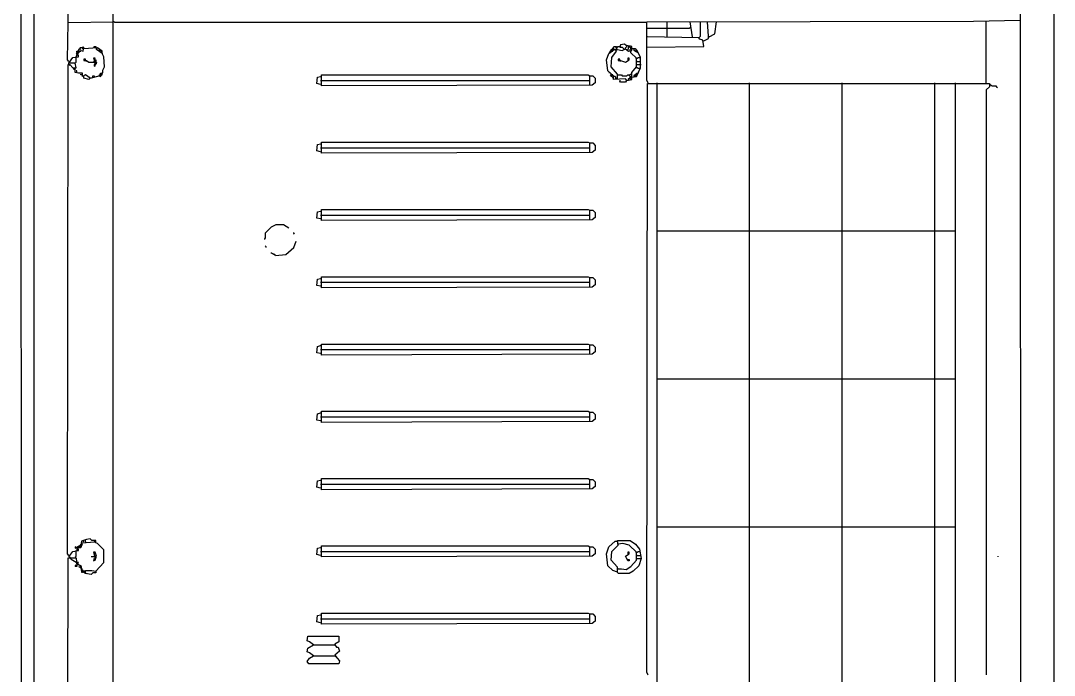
# Model space of a CAD drawing. Extents: x 3792242 to 5145247, y -1546315 to -1031918.
# Drawn here: x 3992520 to 3993443, y -1488775 to -1488191 of the extents above; entities that cross this region are included whole.
import ezdxf

# ---------------------------------------------------------------- set-up
doc = ezdxf.new("R2010")
doc.units = 0
doc.header["$MEASUREMENT"] = 0
doc.layers.add('ZZ-chladenie', color=133, linetype='CONTINUOUS')

msp = doc.modelspace()

# ---------------------------------------------------------------- linework, layer by layer
at = {"layer": 'ZZ-chladenie'}
for p, q in [((3992531.776, -1489480.108), (3992531.776, -1487790.604)), ((3993442.596, -1489480.108), (3993442.596, -1487790.604)), ((3992521.176, -1489479.401), (3992519.763, -1487811.803)), ((3992602.437, -1489380.476), (3992602.437, -1487813.216)), ((3992562.16, -1488192.665), (3992562.16, -1487993.401)), ((3993412.918, -1489480.108), (3993412.211, -1487995.521)), ((3992561.454, -1488225.876), (3992562.16, -1488192.665)), ((3992562.16, -1488192.665), (3992602.437, -1488191.959)), ((3992603.143, -1488191.959), (3992602.437, -1488191.959)), ((3992603.85, -1488192.665), (3992603.143, -1488191.959)), ((3993078.692, -1488192.665), (3992603.85, -1488192.665)), ((3993078.692, -1488191.959), (3993370.522, -1488191.252)), ((3993078.692, -1488244.248), (3993078.692, -1488191.959)), ((3993097.063, -1488205.384), (3993097.063, -1488191.959)), ((3993119.675, -1488205.384), (3993117.555, -1488191.959)), ((3993126.741, -1488204.677), (3993126.741, -1488191.959)), ((3993133.807, -1488204.677), (3993133.1, -1488191.959)), ((3993139.46, -1488202.558), (3993140.873, -1488191.959)), ((3993370.522, -1488191.252), (3993412.211, -1488190.545)), ((3993381.827, -1488246.368), (3993381.827, -1488191.252)), ((3993078.692, -1488197.611), (3993097.063, -1488197.611)), ((3993125.328, -1488206.091), (3993079.398, -1488205.384)), ((3993097.063, -1488197.611), (3993116.849, -1488197.611)), ((3993116.849, -1488197.611), (3993117.555, -1488196.905)), ((3993125.328, -1488206.091), (3993126.034, -1488205.384)), ((3993126.034, -1488205.384), (3993126.741, -1488204.677)), ((3993133.807, -1488206.798), (3993133.807, -1488204.677)), ((3993134.513, -1488205.384), (3993133.807, -1488205.384)), ((3993134.513, -1488205.384), (3993139.46, -1488202.558)), ((3992576.292, -1488214.57), (3992572.759, -1488215.277)), ((3992574.879, -1488215.984), (3992574.879, -1488214.57)), ((3992575.585, -1488218.103), (3992576.292, -1488214.57)), ((3992585.478, -1488215.277), (3992585.478, -1488213.864)), ((3992585.478, -1488213.864), (3992586.891, -1488213.864)), ((3992586.891, -1488213.864), (3992586.891, -1488215.277)), ((3993049.014, -1488214.57), (3993049.72, -1488213.864)), ((3993049.014, -1488215.277), (3993049.014, -1488214.57)), ((3993049.72, -1488213.864), (3993051.841, -1488213.864)), ((3993051.841, -1488213.864), (3993051.134, -1488214.57)), ((3993051.134, -1488214.57), (3993051.134, -1488215.277)), ((3993051.841, -1488215.277), (3993052.547, -1488214.57)), ((3993052.547, -1488214.57), (3993052.547, -1488213.864)), ((3993052.547, -1488213.864), (3993054.667, -1488213.864)), ((3993055.373, -1488212.45), (3993054.667, -1488214.57)), ((3993054.667, -1488214.57), (3993056.786, -1488214.57)), ((3993058.907, -1488211.743), (3993055.373, -1488212.45)), ((3993056.786, -1488214.57), (3993058.2, -1488215.984)), ((3993060.32, -1488213.157), (3993058.907, -1488211.743)), ((3993059.613, -1488215.277), (3993060.32, -1488214.57)), ((3993065.266, -1488213.864), (3993060.32, -1488213.157)), ((3993060.32, -1488214.57), (3993061.027, -1488213.864)), ((3993061.027, -1488213.864), (3993061.027, -1488213.157)), ((3993062.44, -1488214.57), (3993062.44, -1488213.864)), ((3993062.44, -1488215.984), (3993062.44, -1488214.57)), ((3993063.853, -1488214.57), (3993062.44, -1488214.57)), ((3993063.853, -1488213.864), (3993063.853, -1488213.157)), ((3993063.853, -1488214.57), (3993063.853, -1488215.277)), ((3993064.559, -1488215.277), (3993063.853, -1488214.57)), ((3993065.266, -1488217.397), (3993065.266, -1488213.864)), ((3993078.692, -1488214.57), (3993129.568, -1488213.864)), ((3993125.328, -1488206.091), (3993125.328, -1488206.798)), ((3993126.034, -1488207.504), (3993125.328, -1488206.091)), ((3993128.861, -1488208.211), (3993126.034, -1488207.504)), ((3993129.568, -1488213.864), (3993128.861, -1488208.211)), ((3993129.568, -1488208.917), (3993133.807, -1488206.798)), ((3992562.867, -1488228.702), (3992566.399, -1488223.756)), ((3992566.399, -1488223.756), (3992571.346, -1488223.05)), ((3992572.759, -1488215.277), (3992569.226, -1488220.223)), ((3992569.226, -1488220.223), (3992569.933, -1488220.223)), ((3992569.226, -1488223.05), (3992569.933, -1488222.343)), ((3992569.226, -1488227.995), (3992569.226, -1488223.05)), ((3992569.933, -1488218.81), (3992569.933, -1488218.103)), ((3992569.933, -1488218.103), (3992570.64, -1488218.103)), ((3992569.933, -1488221.636), (3992571.346, -1488219.516)), ((3992569.933, -1488220.223), (3992570.64, -1488220.223)), ((3992569.933, -1488222.343), (3992569.933, -1488221.636)), ((3992571.346, -1488221.636), (3992569.933, -1488221.636)), ((3992570.64, -1488218.103), (3992571.346, -1488217.397)), ((3992570.64, -1488219.516), (3992571.346, -1488218.81)), ((3992570.64, -1488220.223), (3992570.64, -1488219.516)), ((3992571.346, -1488217.397), (3992572.053, -1488216.69)), ((3992571.346, -1488219.516), (3992573.466, -1488217.397)), ((3992571.346, -1488218.81), (3992572.053, -1488218.103)), ((3992571.346, -1488223.05), (3992571.346, -1488221.636)), ((3992572.053, -1488216.69), (3992572.053, -1488215.984)), ((3992572.053, -1488215.984), (3992572.759, -1488215.984)), ((3992572.053, -1488218.103), (3992573.466, -1488218.103)), ((3992572.759, -1488215.984), (3992573.466, -1488216.69)), ((3992573.466, -1488217.397), (3992575.585, -1488218.103)), ((3992576.292, -1488215.984), (3992574.879, -1488215.984)), ((3992588.305, -1488215.277), (3992576.292, -1488215.984)), ((3992587.598, -1488216.69), (3992587.598, -1488215.277)), ((3992592.544, -1488220.223), (3992587.598, -1488216.69)), ((3992592.544, -1488218.103), (3992588.305, -1488215.277)), ((3992589.011, -1488215.984), (3992589.011, -1488215.277)), ((3992589.718, -1488217.397), (3992590.424, -1488216.69)), ((3992590.424, -1488218.103), (3992589.718, -1488217.397)), ((3992590.424, -1488216.69), (3992591.131, -1488217.397)), ((3992590.424, -1488218.81), (3992590.424, -1488218.103)), ((3992591.131, -1488218.81), (3992590.424, -1488218.81)), ((3992591.838, -1488217.397), (3992591.131, -1488217.397)), ((3992591.838, -1488218.103), (3992591.838, -1488217.397)), ((3992592.544, -1488218.81), (3992591.838, -1488218.103)), ((3992591.838, -1488219.516), (3992592.544, -1488218.81)), ((3992592.544, -1488220.223), (3992591.838, -1488219.516)), ((3992592.544, -1488220.223), (3992592.544, -1488218.103)), ((3992592.544, -1488220.223), (3992593.251, -1488220.223)), ((3992593.958, -1488223.05), (3992592.544, -1488220.223)), ((3992594.664, -1488232.235), (3992593.958, -1488223.05)), ((3993042.655, -1488225.876), (3993044.775, -1488220.223)), ((3993044.775, -1488220.223), (3993049.72, -1488216.69)), ((3993045.481, -1488219.516), (3993046.894, -1488217.397)), ((3993046.188, -1488218.103), (3993046.894, -1488217.397)), ((3993046.188, -1488218.103), (3993046.894, -1488218.81)), ((3993046.894, -1488218.81), (3993046.188, -1488218.103)), ((3993046.894, -1488217.397), (3993049.014, -1488215.277)), ((3993046.894, -1488217.397), (3993046.894, -1488216.69)), ((3993046.894, -1488216.69), (3993047.601, -1488216.69)), ((3993046.894, -1488218.81), (3993047.601, -1488218.103)), ((3993046.894, -1488232.235), (3993047.601, -1488223.756)), ((3993047.601, -1488218.103), (3993048.307, -1488218.103)), ((3993047.601, -1488223.756), (3993051.841, -1488218.103)), ((3993048.307, -1488218.103), (3993048.307, -1488217.397)), ((3993049.014, -1488215.277), (3993049.014, -1488216.69)), ((3993049.014, -1488216.69), (3993049.014, -1488215.277)), ((3993049.72, -1488216.69), (3993052.547, -1488216.69)), ((3993051.134, -1488215.277), (3993051.841, -1488215.277)), ((3993051.134, -1488216.69), (3993051.841, -1488215.984)), ((3993051.134, -1488217.397), (3993051.134, -1488216.69)), ((3993051.841, -1488218.103), (3993051.134, -1488217.397)), ((3993051.841, -1488215.277), (3993052.547, -1488215.277)), ((3993051.841, -1488215.984), (3993051.841, -1488215.277)), ((3993052.547, -1488216.69), (3993056.786, -1488217.397)), ((3993056.786, -1488217.397), (3993059.613, -1488215.984)), ((3993059.613, -1488215.984), (3993059.613, -1488215.277)), ((3993059.613, -1488215.984), (3993059.613, -1488216.69)), ((3993059.613, -1488215.984), (3993062.44, -1488218.103)), ((3993061.733, -1488216.69), (3993062.44, -1488215.984)), ((3993061.733, -1488217.397), (3993061.733, -1488216.69)), ((3993061.733, -1488217.397), (3993061.733, -1488218.103)), ((3993062.44, -1488218.103), (3993065.266, -1488217.397)), ((3993063.853, -1488216.69), (3993064.559, -1488215.984)), ((3993063.853, -1488218.103), (3993063.853, -1488216.69)), ((3993064.559, -1488215.984), (3993064.559, -1488215.277)), ((3993064.559, -1488219.516), (3993064.559, -1488218.103)), ((3993069.506, -1488224.463), (3993064.559, -1488219.516)), ((3993068.799, -1488215.984), (3993065.973, -1488215.984)), ((3993067.386, -1488217.397), (3993067.386, -1488215.984)), ((3993070.919, -1488219.516), (3993067.386, -1488217.397)), ((3993068.093, -1488218.103), (3993068.093, -1488217.397)), ((3993068.799, -1488218.103), (3993068.093, -1488218.103)), ((3993070.212, -1488217.397), (3993068.799, -1488215.984)), ((3993069.506, -1488216.69), (3993068.799, -1488216.69)), ((3993068.799, -1488218.103), (3993069.506, -1488218.81)), ((3993069.506, -1488217.397), (3993069.506, -1488216.69)), ((3993070.212, -1488218.103), (3993069.506, -1488217.397)), ((3993069.506, -1488218.81), (3993070.212, -1488218.103)), ((3993069.506, -1488218.81), (3993070.212, -1488218.103)), ((3993073.039, -1488223.756), (3993070.212, -1488217.397)), ((3993070.212, -1488224.463), (3993070.919, -1488223.756)), ((3993070.919, -1488223.756), (3993072.332, -1488223.756)), ((3993073.039, -1488232.942), (3993073.039, -1488223.756)), ((3992562.867, -1488227.289), (3992561.454, -1488225.876)), ((3992561.454, -1488666.8), (3992562.16, -1488230.116)), ((3992562.16, -1488230.116), (3992563.573, -1488230.116)), ((3992562.867, -1488230.116), (3992562.867, -1488228.702)), ((3992568.519, -1488228.702), (3992562.867, -1488228.702)), ((3992562.867, -1488230.116), (3992563.573, -1488230.822)), ((3992563.573, -1488230.116), (3992566.399, -1488232.942)), ((3992566.399, -1488232.942), (3992569.226, -1488232.942)), ((3992567.106, -1488234.355), (3992567.106, -1488232.942)), ((3992568.519, -1488228.702), (3992569.226, -1488227.995)), ((3992569.226, -1488232.942), (3992568.519, -1488228.702)), ((3992577.706, -1488225.169), (3992576.292, -1488225.169)), ((3992576.292, -1488225.169), (3992576.292, -1488226.582)), ((3992576.292, -1488226.582), (3992578.412, -1488226.582)), ((3992577.706, -1488226.582), (3992577.706, -1488225.169)), ((3992577.706, -1488226.582), (3992578.412, -1488227.289)), ((3992578.412, -1488226.582), (3992580.532, -1488227.995)), ((3992580.532, -1488227.995), (3992587.598, -1488227.995)), ((3992586.185, -1488224.463), (3992584.772, -1488224.463)), ((3992584.772, -1488224.463), (3992585.478, -1488225.876)), ((3992585.478, -1488227.289), (3992586.185, -1488224.463)), ((3992585.478, -1488225.876), (3992586.891, -1488225.876)), ((3992586.891, -1488227.289), (3992585.478, -1488227.289)), ((3992586.891, -1488230.116), (3992585.478, -1488230.116)), ((3992585.478, -1488230.116), (3992585.478, -1488231.529)), ((3992585.478, -1488231.529), (3992586.891, -1488230.822)), ((3992586.185, -1488229.409), (3992586.185, -1488228.702)), ((3992586.185, -1488228.702), (3992586.891, -1488229.409)), ((3992586.891, -1488229.409), (3992586.185, -1488229.409)), ((3992586.891, -1488225.876), (3992586.891, -1488227.289)), ((3992587.598, -1488227.995), (3992586.891, -1488230.116)), ((3992593.251, -1488235.062), (3992594.664, -1488232.235)), ((3993044.068, -1488235.768), (3993042.655, -1488225.876)), ((3993052.547, -1488238.595), (3993046.894, -1488232.235)), ((3993054.667, -1488225.169), (3993053.254, -1488225.169)), ((3993053.254, -1488225.169), (3993053.254, -1488226.582)), ((3993053.254, -1488226.582), (3993055.373, -1488226.582)), ((3993054.667, -1488226.582), (3993054.667, -1488225.169)), ((3993054.667, -1488226.582), (3993055.373, -1488227.289)), ((3993055.373, -1488226.582), (3993059.613, -1488227.995)), ((3993059.613, -1488227.995), (3993063.146, -1488225.876)), ((3993063.146, -1488224.463), (3993061.733, -1488224.463)), ((3993061.733, -1488224.463), (3993061.733, -1488225.876)), ((3993063.146, -1488225.876), (3993063.146, -1488224.463)), ((3993065.266, -1488237.182), (3993069.506, -1488232.235)), ((3993069.506, -1488224.463), (3993068.799, -1488224.463)), ((3993069.506, -1488224.463), (3993070.212, -1488224.463)), ((3993069.506, -1488232.235), (3993069.506, -1488224.463)), ((3993070.212, -1488227.289), (3993069.506, -1488227.289)), ((3993070.212, -1488232.942), (3993069.506, -1488232.942)), ((3993069.506, -1488240.715), (3993073.039, -1488232.942)), ((3993070.212, -1488227.289), (3993073.039, -1488227.289)), ((3993070.212, -1488230.116), (3993073.039, -1488230.116)), ((3993070.919, -1488233.649), (3993070.212, -1488232.942)), ((3993073.039, -1488230.116), (3993073.745, -1488230.116)), ((3992568.519, -1488233.649), (3992567.106, -1488234.355)), ((3992568.519, -1488237.182), (3992568.519, -1488233.649)), ((3992571.346, -1488237.888), (3992568.519, -1488237.182)), ((3992569.933, -1488235.768), (3992569.226, -1488235.768)), ((3992569.933, -1488237.182), (3992569.933, -1488235.768)), ((3992574.879, -1488237.888), (3992571.346, -1488237.888)), ((3992573.466, -1488239.302), (3992573.466, -1488238.595)), ((3992574.879, -1488239.302), (3992573.466, -1488239.302)), ((3992574.879, -1488240.715), (3992574.879, -1488237.888)), ((3992577.706, -1488239.302), (3992574.879, -1488240.715)), ((3992576.292, -1488242.128), (3992576.292, -1488240.715)), ((3992580.532, -1488243.541), (3992576.292, -1488242.128)), ((3992581.945, -1488242.128), (3992577.706, -1488239.302)), ((3992581.945, -1488242.128), (3992580.532, -1488243.541)), ((3992581.945, -1488242.128), (3992581.238, -1488241.421)), ((3992581.945, -1488242.128), (3992589.718, -1488240.008)), ((3992584.065, -1488241.421), (3992584.065, -1488240.008)), ((3992584.065, -1488240.008), (3992585.478, -1488240.008)), ((3992585.478, -1488240.008), (3992585.478, -1488240.715)), ((3992589.718, -1488240.008), (3992591.838, -1488237.888)), ((3992589.718, -1488240.008), (3992590.424, -1488239.302)), ((3992589.718, -1488240.008), (3992589.718, -1488240.715)), ((3992589.718, -1488240.008), (3992591.131, -1488240.715)), ((3992590.424, -1488239.302), (3992591.131, -1488240.008)), ((3992591.131, -1488240.715), (3992593.251, -1488237.182)), ((3992591.131, -1488238.595), (3992591.131, -1488237.888)), ((3992591.131, -1488237.888), (3992591.838, -1488237.888)), ((3992591.131, -1488240.008), (3992591.838, -1488239.302)), ((3992591.838, -1488239.302), (3992592.544, -1488239.302)), ((3992592.544, -1488239.302), (3992592.544, -1488238.595)), ((3992593.251, -1488237.182), (3992593.251, -1488235.062)), ((3992784.035, -1488247.074), (3992784.742, -1488241.421)), ((3992784.742, -1488241.421), (3992787.569, -1488240.715)), ((3992787.569, -1488240.715), (3992788.275, -1488240.715)), ((3992788.275, -1488249.194), (3992788.275, -1488239.302)), ((3992788.275, -1488239.302), (3993026.402, -1488239.302)), ((3993026.402, -1488239.302), (3993027.816, -1488240.008)), ((3993027.816, -1488248.487), (3993027.816, -1488240.008)), ((3993027.816, -1488240.008), (3993030.642, -1488240.008)), ((3993030.642, -1488240.008), (3993032.762, -1488242.128)), ((3993032.762, -1488242.128), (3993032.762, -1488246.368)), ((3993049.014, -1488240.008), (3993044.068, -1488235.768)), ((3993045.481, -1488237.888), (3993045.481, -1488237.182)), ((3993049.014, -1488242.128), (3993046.188, -1488239.302)), ((3993046.188, -1488239.302), (3993047.601, -1488239.302)), ((3993046.894, -1488240.715), (3993046.894, -1488240.008)), ((3993047.601, -1488240.715), (3993046.894, -1488240.715)), ((3993048.307, -1488239.302), (3993047.601, -1488239.302)), ((3993048.307, -1488240.008), (3993048.307, -1488239.302)), ((3993048.307, -1488241.421), (3993049.014, -1488240.715)), ((3993049.014, -1488242.128), (3993048.307, -1488241.421)), ((3993049.014, -1488243.541), (3993049.014, -1488240.008)), ((3993049.014, -1488240.715), (3993049.72, -1488240.715)), ((3993050.427, -1488240.715), (3993049.72, -1488240.715)), ((3993051.134, -1488241.421), (3993050.427, -1488240.715)), ((3993051.134, -1488243.541), (3993051.134, -1488241.421)), ((3993051.134, -1488242.128), (3993052.547, -1488242.128)), ((3993052.547, -1488243.541), (3993052.547, -1488238.595)), ((3993053.254, -1488239.302), (3993056.08, -1488239.302)), ((3993056.08, -1488239.302), (3993056.786, -1488240.008)), ((3993056.786, -1488240.008), (3993061.027, -1488240.008)), ((3993061.027, -1488240.008), (3993061.733, -1488239.302)), ((3993061.733, -1488239.302), (3993063.146, -1488239.302)), ((3993062.44, -1488242.834), (3993064.559, -1488241.421)), ((3993063.146, -1488239.302), (3993064.559, -1488238.595)), ((3993064.559, -1488241.421), (3993063.146, -1488239.302)), ((3993063.853, -1488242.834), (3993063.853, -1488241.421)), ((3993064.559, -1488238.595), (3993065.266, -1488237.888)), ((3993065.266, -1488243.541), (3993065.266, -1488237.182)), ((3993065.266, -1488241.421), (3993069.506, -1488240.715)), ((3993067.386, -1488240.008), (3993068.093, -1488239.302)), ((3993067.386, -1488241.421), (3993067.386, -1488240.008)), ((3993068.093, -1488240.008), (3993068.799, -1488239.302)), ((3993068.093, -1488239.302), (3993068.799, -1488239.302)), ((3993068.093, -1488240.008), (3993068.799, -1488240.715)), ((3993068.799, -1488240.715), (3993068.093, -1488240.008)), ((3993068.799, -1488239.302), (3993068.799, -1488238.595)), ((3993068.799, -1488238.595), (3993069.506, -1488238.595)), ((3993068.799, -1488239.302), (3993069.506, -1488238.595)), ((3993068.799, -1488240.715), (3993069.506, -1488240.008)), ((3993069.506, -1488238.595), (3993069.506, -1488237.888)), ((3993069.506, -1488237.888), (3993070.919, -1488237.888)), ((3993069.506, -1488240.008), (3993070.212, -1488240.008)), ((3993070.212, -1488240.008), (3993070.212, -1488239.302)), ((3993072.332, -1488233.649), (3993070.919, -1488233.649)), ((3993070.919, -1488237.888), (3993071.625, -1488237.182)), ((3993072.332, -1488233.649), (3993073.039, -1488233.649)), ((3992787.569, -1488247.781), (3992784.035, -1488247.074)), ((3992787.569, -1488244.248), (3993027.816, -1488244.248)), ((3993029.936, -1488248.487), (3992788.275, -1488249.194)), ((3993032.762, -1488246.368), (3993029.936, -1488248.487)), ((3993059.613, -1488242.834), (3993049.014, -1488243.541)), ((3993054.667, -1488244.954), (3993054.667, -1488244.248)), ((3993054.667, -1488244.248), (3993055.373, -1488244.954)), ((3993055.373, -1488245.661), (3993054.667, -1488244.954)), ((3993059.613, -1488245.661), (3993055.373, -1488245.661)), ((3993061.027, -1488244.248), (3993059.613, -1488242.834)), ((3993060.32, -1488244.954), (3993059.613, -1488245.661)), ((3993061.027, -1488244.248), (3993060.32, -1488244.954)), ((3993061.027, -1488244.248), (3993065.266, -1488243.541)), ((3993062.44, -1488244.248), (3993062.44, -1488242.834)), ((3993063.853, -1488242.834), (3993063.853, -1488243.541)), ((3993080.105, -1488246.368), (3993078.692, -1488244.248)), ((3993078.692, -1488772.792), (3993079.398, -1488247.074)), ((3993080.105, -1488246.368), (3993079.398, -1488245.661)), ((3993079.398, -1488247.074), (3993384.654, -1488247.074)), ((3993087.877, -1488774.912), (3993087.877, -1488246.368)), ((3993170.551, -1488774.912), (3993170.551, -1488246.368)), ((3993253.224, -1488774.912), (3993253.224, -1488246.368)), ((3993335.897, -1488774.912), (3993335.897, -1488246.368)), ((3993354.27, -1488774.912), (3993354.27, -1488246.368)), ((3993384.654, -1488249.9), (3993381.827, -1488252.727)), ((3993384.654, -1488247.074), (3993384.654, -1488249.9)), ((3993385.36, -1488248.487), (3993385.36, -1488247.781)), ((3993385.36, -1488247.781), (3993386.067, -1488248.487)), ((3993386.067, -1488248.487), (3993386.774, -1488249.194)), ((3993386.774, -1488249.194), (3993390.306, -1488249.194)), ((3993390.306, -1488249.194), (3993391.013, -1488249.9)), ((3993391.013, -1488249.9), (3993391.72, -1488250.607)), ((3993381.827, -1488252.727), (3993381.827, -1488774.912)), ((3992784.035, -1488307.136), (3992784.742, -1488301.483)), ((3992787.569, -1488307.843), (3992784.035, -1488307.136)), ((3992784.742, -1488301.483), (3992787.569, -1488300.777)), ((3992787.569, -1488300.777), (3992788.275, -1488300.777)), ((3992787.569, -1488304.309), (3993027.816, -1488304.309)), ((3992788.275, -1488309.256), (3992788.275, -1488299.363)), ((3992788.275, -1488299.363), (3993026.402, -1488299.363)), ((3993026.402, -1488299.363), (3993027.816, -1488300.07)), ((3993027.816, -1488308.55), (3993027.816, -1488300.07)), ((3993027.816, -1488300.07), (3993030.642, -1488300.07)), ((3993032.762, -1488306.429), (3993029.936, -1488308.55)), ((3993030.642, -1488300.07), (3993032.762, -1488302.19)), ((3993032.762, -1488302.19), (3993032.762, -1488306.429)), ((3993029.936, -1488308.55), (3992788.275, -1488309.256)), ((3992784.035, -1488367.198), (3992784.742, -1488361.545)), ((3992784.742, -1488361.545), (3992787.569, -1488360.838)), ((3992787.569, -1488360.838), (3992788.275, -1488360.838)), ((3992788.275, -1488369.318), (3992788.275, -1488359.425)), ((3992788.275, -1488359.425), (3993026.402, -1488359.425)), ((3993026.402, -1488359.425), (3993027.816, -1488360.131)), ((3993027.816, -1488368.611), (3993027.816, -1488360.131)), ((3993027.816, -1488360.131), (3993030.642, -1488360.131)), ((3993030.642, -1488360.131), (3993032.762, -1488362.252)), ((3993032.762, -1488362.252), (3993032.762, -1488366.491)), ((3992787.569, -1488367.904), (3992784.035, -1488367.198)), ((3992787.569, -1488364.371), (3993027.816, -1488364.371)), ((3993029.936, -1488368.611), (3992788.275, -1488369.318)), ((3993032.762, -1488366.491), (3993029.936, -1488368.611)), ((3992738.105, -1488380.623), (3992743.759, -1488374.97)), ((3992738.105, -1488380.623), (3992738.105, -1488384.863)), ((3992743.759, -1488374.97), (3992747.999, -1488372.851)), ((3992747.999, -1488372.851), (3992754.358, -1488372.851)), ((3992754.358, -1488372.851), (3992759.304, -1488375.677)), ((3992763.544, -1488380.623), (3992763.544, -1488379.917)), ((3992764.251, -1488381.33), (3992763.544, -1488380.623)), ((3993087.877, -1488378.504), (3993170.551, -1488378.504)), ((3993170.551, -1488378.504), (3993253.224, -1488378.504)), ((3993253.224, -1488378.504), (3993335.897, -1488378.504)), ((3993335.897, -1488378.504), (3993354.27, -1488378.504)), ((3992738.105, -1488384.863), (3992737.399, -1488385.57)), ((3992737.399, -1488385.57), (3992737.399, -1488386.277)), ((3992763.544, -1488393.343), (3992765.664, -1488387.69)), ((3992738.812, -1488392.636), (3992738.105, -1488391.929)), ((3992738.812, -1488393.343), (3992738.812, -1488392.636)), ((3992743.759, -1488398.288), (3992743.052, -1488398.288)), ((3992744.465, -1488398.995), (3992743.759, -1488398.288)), ((3992745.172, -1488398.995), (3992744.465, -1488398.995)), ((3992745.878, -1488399.702), (3992745.172, -1488398.995)), ((3992756.478, -1488399.702), (3992763.544, -1488393.343)), ((3992746.585, -1488399.702), (3992745.878, -1488399.702)), ((3992747.292, -1488400.408), (3992746.585, -1488399.702)), ((3992747.292, -1488400.408), (3992756.478, -1488399.702)), ((3992784.035, -1488427.26), (3992784.742, -1488421.606)), ((3992787.569, -1488427.966), (3992784.035, -1488427.26)), ((3992784.742, -1488421.606), (3992787.569, -1488420.9)), ((3992787.569, -1488420.9), (3992788.275, -1488420.9)), ((3992787.569, -1488424.433), (3993027.816, -1488424.433)), ((3992788.275, -1488429.379), (3992788.275, -1488419.487)), ((3992788.275, -1488419.487), (3993026.402, -1488419.487)), ((3993026.402, -1488419.487), (3993027.816, -1488420.193)), ((3993027.816, -1488428.673), (3993027.816, -1488420.193)), ((3993027.816, -1488420.193), (3993030.642, -1488420.193)), ((3993032.762, -1488426.553), (3993029.936, -1488428.673)), ((3993030.642, -1488420.193), (3993032.762, -1488422.313)), ((3993032.762, -1488422.313), (3993032.762, -1488426.553)), ((3993029.936, -1488428.673), (3992788.275, -1488429.379)), ((3992784.035, -1488487.322), (3992784.742, -1488481.669)), ((3992784.742, -1488481.669), (3992787.569, -1488480.962)), ((3992787.569, -1488480.962), (3992788.275, -1488480.962)), ((3992788.275, -1488489.441), (3992788.275, -1488479.549)), ((3992788.275, -1488479.549), (3993026.402, -1488479.549)), ((3993026.402, -1488479.549), (3993027.816, -1488480.256)), ((3993027.816, -1488488.735), (3993027.816, -1488480.256)), ((3993027.816, -1488480.256), (3993030.642, -1488480.256)), ((3993030.642, -1488480.256), (3993032.762, -1488482.375)), ((3993032.762, -1488482.375), (3993032.762, -1488486.615)), ((3992787.569, -1488488.028), (3992784.035, -1488487.322)), ((3992787.569, -1488484.495), (3993027.816, -1488484.495)), ((3993029.936, -1488488.735), (3992788.275, -1488489.441)), ((3993032.762, -1488486.615), (3993029.936, -1488488.735)), ((3993087.877, -1488510.64), (3993170.551, -1488510.64)), ((3993170.551, -1488510.64), (3993253.224, -1488510.64)), ((3993253.224, -1488510.64), (3993335.897, -1488510.64)), ((3993335.897, -1488510.64), (3993354.27, -1488510.64)), ((3992784.035, -1488547.383), (3992784.742, -1488541.731)), ((3992784.742, -1488541.731), (3992787.569, -1488541.024)), ((3992787.569, -1488541.024), (3992788.275, -1488541.024)), ((3992787.569, -1488544.557), (3993027.816, -1488544.557)), ((3992788.275, -1488549.503), (3992788.275, -1488539.61)), ((3992788.275, -1488539.61), (3993026.402, -1488539.61)), ((3993026.402, -1488539.61), (3993027.816, -1488540.317)), ((3993027.816, -1488548.797), (3993027.816, -1488540.317)), ((3993027.816, -1488540.317), (3993030.642, -1488540.317)), ((3993032.762, -1488546.676), (3993029.936, -1488548.797)), ((3993030.642, -1488540.317), (3993032.762, -1488542.437)), ((3993032.762, -1488542.437), (3993032.762, -1488546.676)), ((3992787.569, -1488548.09), (3992784.035, -1488547.383)), ((3993029.936, -1488548.797), (3992788.275, -1488549.503)), ((3992784.035, -1488607.445), (3992784.742, -1488601.792)), ((3992784.742, -1488601.792), (3992787.569, -1488601.085)), ((3992787.569, -1488601.085), (3992788.275, -1488601.085)), ((3992788.275, -1488609.565), (3992788.275, -1488599.672)), ((3992788.275, -1488599.672), (3993026.402, -1488599.672)), ((3993026.402, -1488599.672), (3993027.816, -1488600.379)), ((3993027.816, -1488608.858), (3993027.816, -1488600.379)), ((3993027.816, -1488600.379), (3993030.642, -1488600.379)), ((3993030.642, -1488600.379), (3993032.762, -1488602.499)), ((3993032.762, -1488602.499), (3993032.762, -1488606.738)), ((3992787.569, -1488608.151), (3992784.035, -1488607.445)), ((3992787.569, -1488604.619), (3993027.816, -1488604.619)), ((3993029.936, -1488608.858), (3992788.275, -1488609.565)), ((3993032.762, -1488606.738), (3993029.936, -1488608.858)), ((3993087.877, -1488642.776), (3993170.551, -1488642.776)), ((3993170.551, -1488642.776), (3993253.224, -1488642.776)), ((3993253.224, -1488642.776), (3993335.897, -1488642.776)), ((3993335.897, -1488642.776), (3993354.27, -1488642.776)), ((3992574.172, -1488655.494), (3992573.466, -1488659.028)), ((3992578.412, -1488654.081), (3992574.172, -1488655.494)), ((3992574.172, -1488656.908), (3992586.185, -1488656.201)), ((3992575.585, -1488656.201), (3992576.292, -1488655.494)), ((3992577.706, -1488656.201), (3992577.706, -1488654.788)), ((3992577.706, -1488656.201), (3992577.706, -1488656.908)), ((3992581.945, -1488653.375), (3992578.412, -1488654.081)), ((3992583.358, -1488654.788), (3992581.945, -1488653.375)), ((3992586.891, -1488654.788), (3992583.358, -1488654.788)), ((3992586.185, -1488656.201), (3992585.478, -1488655.494)), ((3992586.891, -1488656.908), (3992586.891, -1488654.788)), ((3992588.305, -1488657.615), (3992586.891, -1488656.908)), ((3992593.958, -1488663.267), (3992588.305, -1488657.615)), ((3993044.775, -1488660.441), (3993050.427, -1488655.494)), ((3993050.427, -1488655.494), (3993052.547, -1488655.494)), ((3993053.254, -1488659.028), (3993052.547, -1488654.788)), ((3993052.547, -1488654.788), (3993063.853, -1488654.788)), ((3993057.493, -1488657.615), (3993053.254, -1488658.321)), ((3993063.146, -1488659.028), (3993057.493, -1488657.615)), ((3993063.853, -1488654.788), (3993068.799, -1488658.321)), ((3992562.867, -1488668.214), (3992561.454, -1488666.8)), ((3992562.867, -1488669.627), (3992566.399, -1488664.68)), ((3992566.399, -1488664.68), (3992571.346, -1488663.974)), ((3992569.933, -1488661.147), (3992568.519, -1488660.441)), ((3992568.519, -1488660.441), (3992568.519, -1488661.854)), ((3992568.519, -1488661.854), (3992573.466, -1488661.147)), ((3992569.226, -1488668.92), (3992569.226, -1488663.974)), ((3992573.466, -1488659.028), (3992569.933, -1488661.147)), ((3992571.346, -1488662.56), (3992569.933, -1488662.56)), ((3992569.933, -1488662.56), (3992569.933, -1488663.974)), ((3992572.053, -1488660.441), (3992571.346, -1488660.441)), ((3992571.346, -1488663.974), (3992571.346, -1488662.56)), ((3992572.053, -1488660.441), (3992572.759, -1488659.734)), ((3992572.053, -1488660.441), (3992572.759, -1488661.147)), ((3992572.759, -1488659.734), (3992573.466, -1488659.028)), ((3992572.759, -1488661.147), (3992573.466, -1488660.441)), ((3992573.466, -1488659.028), (3992573.466, -1488658.321)), ((3992573.466, -1488658.321), (3992574.172, -1488658.321)), ((3992573.466, -1488661.147), (3992574.879, -1488658.321)), ((3992573.466, -1488660.441), (3992574.172, -1488660.441)), ((3992574.879, -1488658.321), (3992574.172, -1488658.321)), ((3992574.172, -1488660.441), (3992574.172, -1488659.734)), ((3992586.185, -1488665.387), (3992584.772, -1488665.387)), ((3992584.772, -1488665.387), (3992586.185, -1488671.04)), ((3992586.185, -1488666.8), (3992585.478, -1488666.8)), ((3992585.478, -1488666.8), (3992586.185, -1488666.8)), ((3992587.598, -1488668.92), (3992586.185, -1488665.387)), ((3992593.958, -1488674.573), (3992593.958, -1488663.267)), ((3992784.035, -1488667.507), (3992784.742, -1488661.854)), ((3992784.742, -1488661.854), (3992787.569, -1488661.147)), ((3992787.569, -1488661.147), (3992788.275, -1488661.147)), ((3992787.569, -1488664.68), (3993027.816, -1488664.68)), ((3992788.275, -1488669.627), (3992788.275, -1488659.734)), ((3992788.275, -1488659.734), (3993026.402, -1488659.734)), ((3993026.402, -1488659.734), (3993027.816, -1488660.441)), ((3993027.816, -1488668.92), (3993027.816, -1488660.441)), ((3993027.816, -1488660.441), (3993030.642, -1488660.441)), ((3993032.762, -1488666.8), (3993029.936, -1488668.92)), ((3993030.642, -1488660.441), (3993032.762, -1488662.56)), ((3993032.762, -1488662.56), (3993032.762, -1488666.8)), ((3993042.655, -1488666.8), (3993044.775, -1488660.441)), ((3993044.068, -1488677.399), (3993042.655, -1488666.8)), ((3993046.894, -1488672.453), (3993047.601, -1488664.68)), ((3993047.601, -1488664.68), (3993053.254, -1488659.028)), ((3993053.254, -1488658.321), (3993052.547, -1488659.028)), ((3993059.613, -1488668.92), (3993063.146, -1488666.8)), ((3993063.146, -1488665.387), (3993061.733, -1488665.387)), ((3993061.733, -1488665.387), (3993061.733, -1488666.8)), ((3993069.506, -1488665.387), (3993063.146, -1488659.028)), ((3993063.146, -1488666.8), (3993063.146, -1488665.387)), ((3993068.799, -1488658.321), (3993072.332, -1488662.56)), ((3993069.506, -1488665.387), (3993068.799, -1488665.387)), ((3993069.506, -1488665.387), (3993070.212, -1488665.387)), ((3993069.506, -1488672.453), (3993069.506, -1488665.387)), ((3993070.212, -1488665.387), (3993070.919, -1488664.68)), ((3993070.919, -1488664.68), (3993072.332, -1488664.68)), ((3993072.332, -1488662.56), (3993073.745, -1488671.04)), ((3993072.332, -1488664.68), (3993073.039, -1488664.68)), ((3992561.454, -1489107.018), (3992562.16, -1488670.333)), ((3992562.16, -1488670.333), (3992569.226, -1488670.333)), ((3992564.986, -1488671.746), (3992563.573, -1488669.627)), ((3992569.226, -1488674.573), (3992564.986, -1488671.746)), ((3992568.519, -1488669.627), (3992569.226, -1488668.92)), ((3992569.226, -1488670.333), (3992569.933, -1488678.106)), ((3992571.346, -1488674.573), (3992569.226, -1488674.573)), ((3992570.64, -1488675.986), (3992571.346, -1488674.573)), ((3992574.172, -1488678.106), (3992570.64, -1488675.986)), ((3992586.185, -1488669.627), (3992582.651, -1488669.627)), ((3992586.185, -1488671.04), (3992584.772, -1488673.16)), ((3992584.772, -1488673.16), (3992586.185, -1488672.453)), ((3992585.478, -1488671.746), (3992585.478, -1488671.04)), ((3992586.185, -1488672.453), (3992585.478, -1488671.746)), ((3992586.891, -1488668.92), (3992586.185, -1488668.214)), ((3992586.185, -1488669.627), (3992586.891, -1488668.92)), ((3992586.185, -1488672.453), (3992587.598, -1488668.92)), ((3992586.891, -1488682.346), (3992593.958, -1488674.573)), ((3992787.569, -1488668.214), (3992784.035, -1488667.507)), ((3993029.936, -1488668.92), (3992788.275, -1488669.627)), ((3993052.547, -1488678.812), (3993046.894, -1488672.453)), ((3993061.733, -1488673.16), (3993059.613, -1488668.92)), ((3993061.733, -1488671.746), (3993061.027, -1488671.746)), ((3993061.733, -1488671.746), (3993063.146, -1488671.746)), ((3993063.146, -1488673.16), (3993061.733, -1488673.16)), ((3993063.146, -1488671.746), (3993063.146, -1488673.16)), ((3993064.559, -1488678.106), (3993069.506, -1488672.453)), ((3993070.212, -1488668.214), (3993069.506, -1488668.214)), ((3993070.212, -1488668.214), (3993073.039, -1488668.214)), ((3993070.212, -1488671.04), (3993073.039, -1488671.04)), ((3993073.745, -1488671.04), (3993071.625, -1488677.399)), ((3993073.039, -1488668.214), (3993073.745, -1488668.214)), ((3993392.426, -1488669.627), (3993392.426, -1488668.92)), ((3992568.519, -1488678.106), (3992569.226, -1488676.693)), ((3992569.933, -1488678.106), (3992568.519, -1488678.106)), ((3992572.053, -1488678.812), (3992572.053, -1488678.106)), ((3992574.172, -1488680.226), (3992572.053, -1488678.106)), ((3992572.759, -1488678.812), (3992572.053, -1488678.812)), ((3992573.466, -1488677.399), (3992572.759, -1488677.399)), ((3992573.466, -1488678.106), (3992573.466, -1488677.399)), ((3992574.172, -1488678.812), (3992573.466, -1488678.106)), ((3992573.466, -1488679.519), (3992574.172, -1488678.812)), ((3992574.172, -1488680.226), (3992573.466, -1488679.519)), ((3992574.172, -1488681.639), (3992574.172, -1488678.106)), ((3992574.172, -1488680.226), (3992574.879, -1488680.226)), ((3992574.172, -1488681.639), (3992574.172, -1488683.052)), ((3992575.585, -1488681.639), (3992574.172, -1488681.639)), ((3992574.172, -1488683.052), (3992574.879, -1488683.052)), ((3992575.585, -1488683.052), (3992575.585, -1488681.639)), ((3992577.706, -1488684.465), (3992575.585, -1488683.052)), ((3992577.706, -1488682.346), (3992576.292, -1488682.346)), ((3992576.292, -1488682.346), (3992576.292, -1488683.052)), ((3992577.706, -1488683.759), (3992577.706, -1488681.639)), ((3992577.706, -1488681.639), (3992583.358, -1488681.639)), ((3992577.706, -1488683.759), (3992578.412, -1488684.465)), ((3992582.651, -1488685.172), (3992577.706, -1488684.465)), ((3992584.065, -1488683.759), (3992582.651, -1488685.172)), ((3992583.358, -1488681.639), (3992586.891, -1488682.346)), ((3992586.891, -1488683.759), (3992584.065, -1488683.759)), ((3992586.891, -1488682.346), (3992586.891, -1488683.759)), ((3993048.307, -1488681.639), (3993044.068, -1488677.399)), ((3993052.547, -1488683.052), (3993048.307, -1488681.639)), ((3993052.547, -1488683.052), (3993052.547, -1488678.812)), ((3993053.254, -1488680.226), (3993052.547, -1488679.519)), ((3993053.254, -1488684.465), (3993052.547, -1488683.052)), ((3993053.254, -1488680.226), (3993056.08, -1488680.226)), ((3993063.146, -1488684.465), (3993053.254, -1488684.465)), ((3993056.08, -1488680.226), (3993060.32, -1488680.933)), ((3993060.32, -1488680.933), (3993064.559, -1488678.106)), ((3993066.679, -1488682.346), (3993063.146, -1488684.465)), ((3993071.625, -1488677.399), (3993066.679, -1488682.346)), ((3992784.035, -1488727.569), (3992784.742, -1488721.916)), ((3992784.742, -1488721.916), (3992787.569, -1488721.209)), ((3992787.569, -1488721.209), (3992788.275, -1488721.209)), ((3992788.275, -1488729.689), (3992788.275, -1488719.796)), ((3992788.275, -1488719.796), (3993026.402, -1488719.796)), ((3993026.402, -1488719.796), (3993027.816, -1488720.503)), ((3993027.816, -1488728.982), (3993027.816, -1488720.503)), ((3993027.816, -1488720.503), (3993030.642, -1488720.503)), ((3993030.642, -1488720.503), (3993032.762, -1488722.622)), ((3993032.762, -1488722.622), (3993032.762, -1488726.862)), ((3992787.569, -1488728.276), (3992784.035, -1488727.569)), ((3992787.569, -1488724.742), (3993027.816, -1488724.742)), ((3993029.936, -1488728.982), (3992788.275, -1488729.689)), ((3993032.762, -1488726.862), (3993029.936, -1488728.982)), ((3992775.556, -1488744.528), (3992776.262, -1488740.287)), ((3992776.262, -1488740.287), (3992803.821, -1488740.287)), ((3992803.821, -1488740.287), (3992803.821, -1488745.234)), ((3992777.676, -1488745.234), (3992775.556, -1488744.528)), ((3992776.262, -1488750.887), (3992781.209, -1488748.06)), ((3992781.209, -1488748.06), (3992777.676, -1488745.234)), ((3992781.209, -1488748.06), (3992780.503, -1488747.354)), ((3992781.209, -1488748.06), (3992800.287, -1488748.06)), ((3992803.821, -1488745.234), (3992800.287, -1488747.354)), ((3992800.287, -1488747.354), (3992800.287, -1488748.06)), ((3992800.287, -1488748.06), (3992800.287, -1488748.767)), ((3992800.287, -1488748.06), (3992801.701, -1488750.18)), ((3992801.701, -1488750.18), (3992803.114, -1488750.18)), ((3992803.114, -1488750.18), (3992804.527, -1488753.713)), ((3992775.556, -1488754.42), (3992776.262, -1488750.887)), ((3992777.676, -1488755.126), (3992775.556, -1488754.42)), ((3992781.209, -1488757.953), (3992777.676, -1488755.126)), ((3992777.676, -1488760.073), (3992781.209, -1488757.953)), ((3992781.209, -1488757.953), (3992780.503, -1488757.246)), ((3992781.209, -1488757.953), (3992800.287, -1488757.953)), ((3992804.527, -1488753.713), (3992800.287, -1488757.246)), ((3992800.287, -1488757.246), (3992802.407, -1488760.073)), ((3992800.287, -1488757.953), (3992800.994, -1488758.66)), ((3992775.556, -1488762.899), (3992777.676, -1488760.073)), ((3992776.969, -1488765.019), (3992775.556, -1488762.899)), ((3992803.821, -1488765.019), (3992776.969, -1488765.019)), ((3992802.407, -1488760.073), (3992804.527, -1488762.193)), ((3992804.527, -1488762.193), (3992803.821, -1488765.019)), ((3993080.105, -1488774.912), (3993078.692, -1488772.792)), ((3993080.105, -1488774.912), (3993079.398, -1488774.205)), ((3993087.877, -1489303.456), (3993087.877, -1488774.912)), ((3993170.551, -1489303.456), (3993170.551, -1488774.912)), ((3993253.224, -1489303.456), (3993253.224, -1488774.912)), ((3993335.897, -1489303.456), (3993335.897, -1488774.912)), ((3993354.27, -1489303.456), (3993354.27, -1488774.912))]:
    msp.add_line(p, q, dxfattribs=at)

doc.saveas('drawing.dxf')
